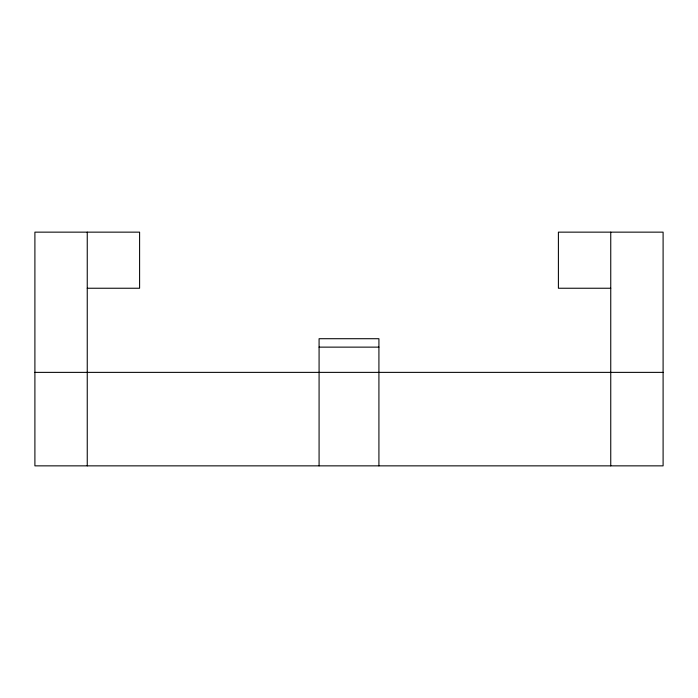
<?xml version="1.0" encoding="UTF-8"?>
<svg xmlns="http://www.w3.org/2000/svg" width="698" height="698" viewBox="0 0 698 698"><rect width="100%" height="100%" fill="white"/><g stroke="black" fill="none" stroke-linecap="round" stroke-linejoin="round"><path stroke-width="1.05" d="M87.25 288.239L139.6 288.239L139.6 232.146L34.9 232.146L34.9 465.854L663.1 465.854L663.1 232.146L558.4 232.146L558.4 288.239L610.75 288.239M319.082 347.133L378.918 347.133M34.9 372.374L663.1 372.374M610.75 232.146L610.75 465.854M378.918 465.854L378.918 338.713L319.082 338.713L319.082 465.854M87.25 232.146L87.25 465.854"/></g></svg>
